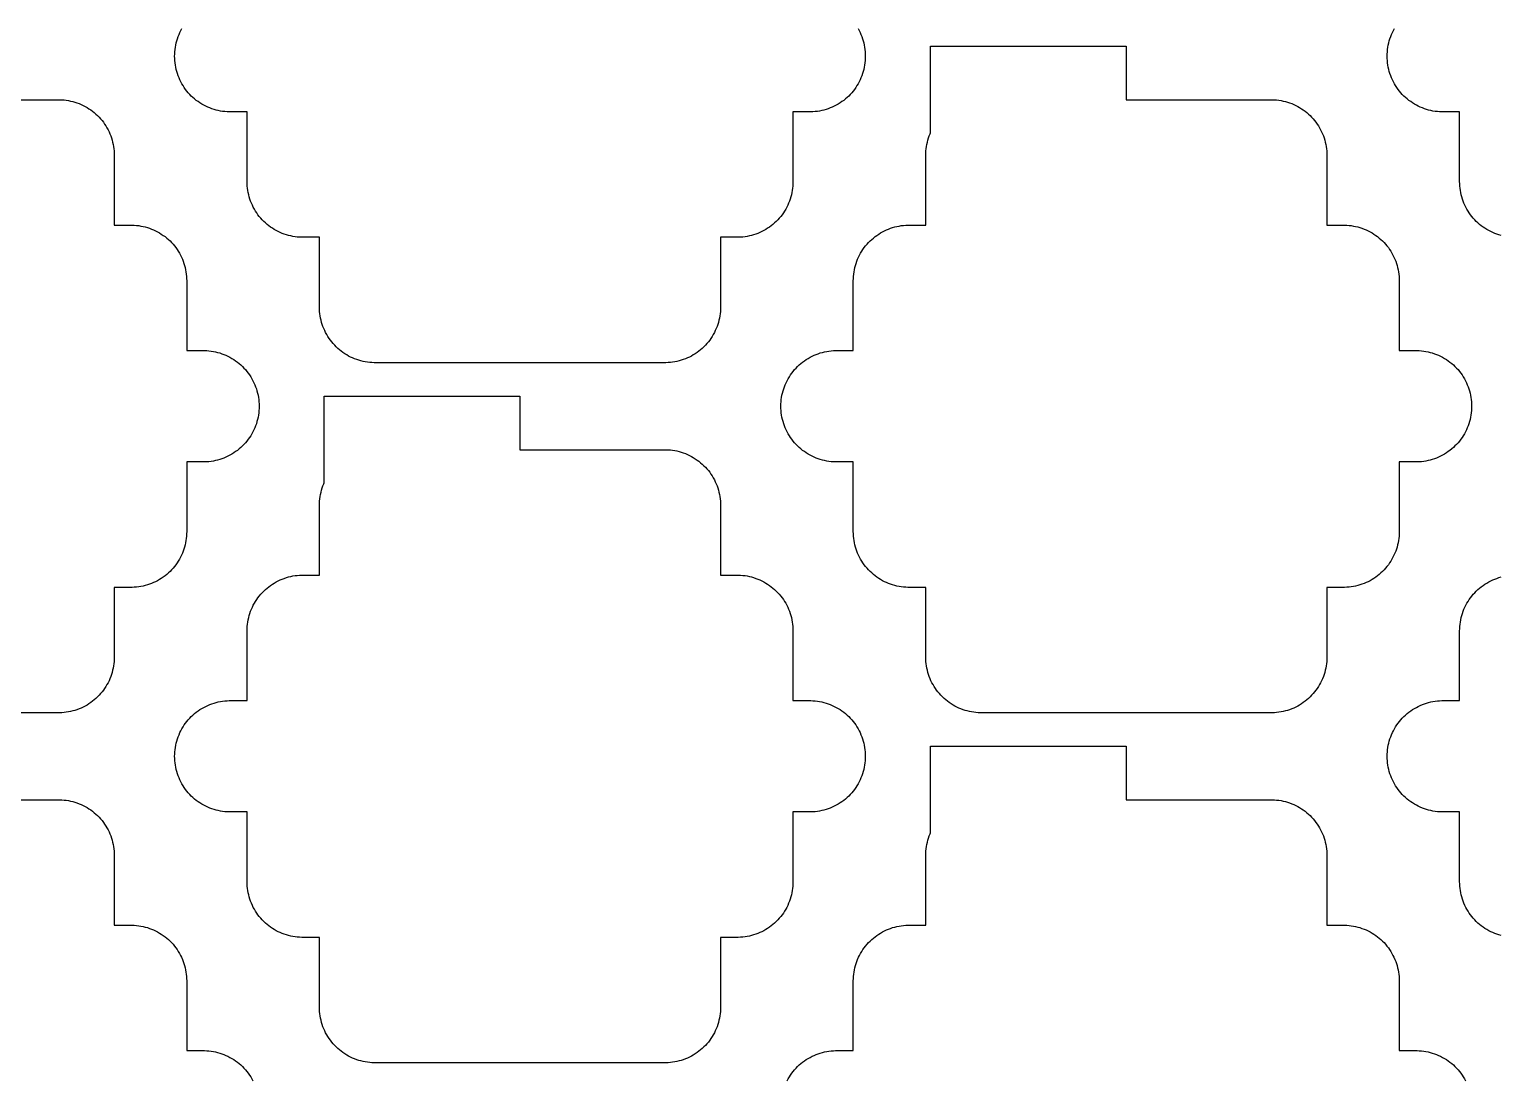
# Model space of a CAD drawing. Extents: x -49 to 54, y -38 to 38.
# Drawn here: x -23.45 to -10.25, y -20.18 to -10.76 of the extents above; entities that cross this region are included whole.
import ezdxf

# ---------------------------------------------------------------- set-up
doc = ezdxf.new("R2010")
doc.units = 0
doc.layers.add('CONDUCTIVE_LAYER_BACK_LAYER', color=2, linetype='CONTINUOUS')

msp = doc.modelspace()

# ---------------------------------------------------------------- linework, layer by layer
at = {"layer": 'CONDUCTIVE_LAYER_BACK_LAYER'}
for points in [[(-16.012, -10.749), (-16.002, -10.767), (-15.994, -10.785), (-15.986, -10.803), (-15.978, -10.821), (-15.972, -10.84), (-15.966, -10.859), (-15.961, -10.878), (-15.956, -10.898), (-15.953, -10.917), (-15.95, -10.937), (-15.948, -10.957), (-15.947, -10.977), (-15.947, -10.997), (-15.947, -11.016), (-15.948, -11.036), (-15.95, -11.056), (-15.953, -11.076), (-15.956, -11.095), (-15.961, -11.115), (-15.966, -11.134), (-15.972, -11.153), (-15.978, -11.172), (-15.986, -11.19), (-15.994, -11.208), (-16.002, -11.226), (-16.012, -11.244), (-16.022, -11.261), (-16.033, -11.277), (-16.044, -11.294), (-16.056, -11.309), (-16.069, -11.325), (-16.083, -11.339), (-16.096, -11.354), (-16.111, -11.367), (-16.126, -11.38), (-16.141, -11.393), (-16.157, -11.404), (-16.174, -11.416), (-16.191, -11.426), (-16.208, -11.436), (-16.226, -11.445), (-16.244, -11.454), (-16.262, -11.461), (-16.281, -11.468), (-16.3, -11.474), (-16.319, -11.48), (-16.338, -11.485), (-16.358, -11.489), (-16.377, -11.492), (-16.397, -11.494), (-16.417, -11.496), (-16.437, -11.496), (-16.597, -11.496), (-16.597, -12.122), (-16.597, -12.142), (-16.598, -12.162), (-16.6, -12.182), (-16.603, -12.202), (-16.606, -12.221), (-16.611, -12.241), (-16.616, -12.26), (-16.622, -12.279), (-16.628, -12.297), (-16.636, -12.316), (-16.644, -12.334), (-16.652, -12.352), (-16.662, -12.369), (-16.672, -12.387), (-16.683, -12.403), (-16.694, -12.419), (-16.706, -12.435), (-16.719, -12.45), (-16.733, -12.465), (-16.746, -12.479), (-16.761, -12.493), (-16.776, -12.506), (-16.791, -12.519), (-16.807, -12.53), (-16.824, -12.541), (-16.841, -12.552), (-16.858, -12.562), (-16.876, -12.571), (-16.894, -12.579), (-16.912, -12.587), (-16.931, -12.594), (-16.95, -12.6), (-16.969, -12.606), (-16.988, -12.61), (-17.008, -12.614), (-17.027, -12.618), (-17.047, -12.62), (-17.067, -12.621), (-17.087, -12.622), (-17.247, -12.622), (-17.247, -13.248), (-17.247, -13.268), (-17.248, -13.288), (-17.25, -13.308), (-17.253, -13.327), (-17.256, -13.347), (-17.261, -13.366), (-17.266, -13.386), (-17.272, -13.405), (-17.278, -13.423), (-17.286, -13.442), (-17.294, -13.46), (-17.302, -13.478), (-17.312, -13.495), (-17.322, -13.512), (-17.333, -13.529), (-17.344, -13.545), (-17.356, -13.561), (-17.369, -13.576), (-17.383, -13.591), (-17.396, -13.605), (-17.411, -13.619), (-17.426, -13.632), (-17.441, -13.644), (-17.457, -13.656), (-17.474, -13.667), (-17.491, -13.678), (-17.508, -13.688), (-17.526, -13.697), (-17.544, -13.705), (-17.562, -13.713), (-17.581, -13.72), (-17.6, -13.726), (-17.619, -13.732), (-17.638, -13.736), (-17.658, -13.74), (-17.677, -13.743), (-17.697, -13.746), (-17.717, -13.747), (-17.737, -13.748), (-20.356, -13.748), (-20.376, -13.747), (-20.396, -13.746), (-20.416, -13.743), (-20.436, -13.74), (-20.455, -13.736), (-20.474, -13.732), (-20.493, -13.726), (-20.512, -13.72), (-20.531, -13.713), (-20.549, -13.705), (-20.567, -13.697), (-20.585, -13.688), (-20.602, -13.678), (-20.619, -13.667), (-20.636, -13.656), (-20.652, -13.644), (-20.667, -13.632), (-20.682, -13.619), (-20.697, -13.605), (-20.71, -13.591), (-20.724, -13.576), (-20.737, -13.561), (-20.749, -13.545), (-20.76, -13.529), (-20.771, -13.512), (-20.781, -13.495), (-20.791, -13.478), (-20.799, -13.46), (-20.807, -13.442), (-20.815, -13.423), (-20.821, -13.405), (-20.827, -13.386), (-20.832, -13.366), (-20.837, -13.347), (-20.84, -13.327), (-20.843, -13.308), (-20.845, -13.288), (-20.846, -13.268), (-20.847, -13.248), (-20.847, -12.622), (-21.006, -12.622), (-21.026, -12.621), (-21.046, -12.62), (-21.066, -12.618), (-21.086, -12.614), (-21.105, -12.61), (-21.124, -12.606), (-21.143, -12.6), (-21.162, -12.594), (-21.181, -12.587), (-21.199, -12.579), (-21.217, -12.571), (-21.235, -12.562), (-21.252, -12.552), (-21.269, -12.541), (-21.286, -12.53), (-21.302, -12.519), (-21.317, -12.506), (-21.332, -12.493), (-21.347, -12.479), (-21.36, -12.465), (-21.374, -12.45), (-21.387, -12.435), (-21.399, -12.419), (-21.41, -12.403), (-21.421, -12.387), (-21.431, -12.369), (-21.441, -12.352), (-21.449, -12.334), (-21.457, -12.316), (-21.465, -12.297), (-21.471, -12.279), (-21.477, -12.26), (-21.482, -12.241), (-21.487, -12.221), (-21.49, -12.202), (-21.493, -12.182), (-21.495, -12.162), (-21.496, -12.142), (-21.497, -12.122), (-21.497, -11.496), (-21.656, -11.496), (-21.676, -11.496), (-21.696, -11.494), (-21.716, -11.492), (-21.736, -11.489), (-21.755, -11.485), (-21.774, -11.48), (-21.793, -11.474), (-21.812, -11.468), (-21.831, -11.461), (-21.849, -11.454), (-21.867, -11.445), (-21.885, -11.436), (-21.902, -11.426), (-21.919, -11.416), (-21.936, -11.404), (-21.952, -11.393), (-21.967, -11.38), (-21.982, -11.367), (-21.997, -11.354), (-22.01, -11.339), (-22.024, -11.325), (-22.037, -11.309), (-22.049, -11.294), (-22.06, -11.277), (-22.071, -11.261), (-22.081, -11.244), (-22.091, -11.226), (-22.099, -11.208), (-22.107, -11.19), (-22.115, -11.172), (-22.121, -11.153), (-22.127, -11.134), (-22.132, -11.115), (-22.137, -11.095), (-22.14, -11.076), (-22.143, -11.056), (-22.145, -11.036), (-22.146, -11.016), (-22.147, -10.997), (-22.146, -10.977), (-22.145, -10.957), (-22.143, -10.937), (-22.14, -10.917), (-22.137, -10.898), (-22.132, -10.878), (-22.127, -10.859), (-22.121, -10.84), (-22.115, -10.821), (-22.107, -10.803), (-22.099, -10.785), (-22.091, -10.767), (-22.081, -10.749)], [(-10.241, -12.606), (-10.26, -12.6), (-10.279, -12.594), (-10.297, -12.587), (-10.316, -12.579), (-10.334, -12.571), (-10.351, -12.562), (-10.369, -12.552), (-10.385, -12.541), (-10.402, -12.53), (-10.418, -12.519), (-10.433, -12.506), (-10.448, -12.493), (-10.463, -12.479), (-10.477, -12.465), (-10.49, -12.45), (-10.503, -12.435), (-10.515, -12.419), (-10.526, -12.403), (-10.537, -12.387), (-10.547, -12.369), (-10.557, -12.352), (-10.566, -12.334), (-10.574, -12.316), (-10.581, -12.297), (-10.588, -12.279), (-10.594, -12.26), (-10.599, -12.241), (-10.603, -12.221), (-10.606, -12.202), (-10.609, -12.182), (-10.611, -12.162), (-10.612, -12.142), (-10.613, -12.122), (-10.613, -11.496), (-10.773, -11.496), (-10.793, -11.496), (-10.812, -11.494), (-10.832, -11.492), (-10.852, -11.489), (-10.871, -11.485), (-10.891, -11.48), (-10.91, -11.474), (-10.929, -11.468), (-10.947, -11.461), (-10.966, -11.454), (-10.984, -11.445), (-11.001, -11.436), (-11.019, -11.426), (-11.035, -11.416), (-11.052, -11.404), (-11.068, -11.393), (-11.083, -11.38), (-11.098, -11.367), (-11.113, -11.354), (-11.127, -11.339), (-11.14, -11.325), (-11.153, -11.309), (-11.165, -11.294), (-11.176, -11.277), (-11.187, -11.261), (-11.197, -11.244), (-11.207, -11.226), (-11.216, -11.208), (-11.224, -11.19), (-11.231, -11.172), (-11.238, -11.153), (-11.244, -11.134), (-11.249, -11.115), (-11.253, -11.095), (-11.256, -11.076), (-11.259, -11.056), (-11.261, -11.036), (-11.262, -11.016), (-11.263, -10.997), (-11.262, -10.977), (-11.261, -10.957), (-11.259, -10.937), (-11.256, -10.917), (-11.253, -10.898), (-11.249, -10.878), (-11.244, -10.859), (-11.238, -10.84), (-11.231, -10.821), (-11.224, -10.803), (-11.216, -10.785), (-11.207, -10.767), (-11.197, -10.749)], [(-24.488, -11.387), (-23.178, -11.387), (-23.159, -11.388), (-23.139, -11.389), (-23.119, -11.392), (-23.099, -11.395), (-23.08, -11.399), (-23.061, -11.403), (-23.041, -11.409), (-23.023, -11.415), (-23.004, -11.422), (-22.986, -11.43), (-22.968, -11.438), (-22.95, -11.447), (-22.933, -11.457), (-22.916, -11.468), (-22.899, -11.479), (-22.883, -11.491), (-22.868, -11.503), (-22.853, -11.516), (-22.838, -11.53), (-22.824, -11.544), (-22.811, -11.559), (-22.798, -11.574), (-22.786, -11.59), (-22.775, -11.606), (-22.764, -11.622), (-22.754, -11.64), (-22.744, -11.657), (-22.735, -11.675), (-22.727, -11.693), (-22.72, -11.712), (-22.713, -11.73), (-22.708, -11.749), (-22.703, -11.769), (-22.698, -11.788), (-22.695, -11.807), (-22.692, -11.827), (-22.69, -11.847), (-22.689, -11.867), (-22.688, -11.887), (-22.688, -12.513), (-22.528, -12.513), (-22.509, -12.513), (-22.489, -12.515), (-22.469, -12.517), (-22.449, -12.521), (-22.43, -12.524), (-22.411, -12.529), (-22.391, -12.535), (-22.373, -12.541), (-22.354, -12.548), (-22.336, -12.555), (-22.318, -12.564), (-22.3, -12.573), (-22.283, -12.583), (-22.266, -12.593), (-22.249, -12.605), (-22.233, -12.616), (-22.218, -12.629), (-22.203, -12.642), (-22.188, -12.655), (-22.174, -12.67), (-22.161, -12.684), (-22.148, -12.7), (-22.136, -12.715), (-22.125, -12.732), (-22.114, -12.748), (-22.104, -12.765), (-22.094, -12.783), (-22.085, -12.801), (-22.077, -12.819), (-22.07, -12.837), (-22.063, -12.856), (-22.058, -12.875), (-22.053, -12.894), (-22.048, -12.914), (-22.045, -12.933), (-22.042, -12.953), (-22.04, -12.973), (-22.039, -12.993), (-22.038, -13.013), (-22.038, -13.638), (-21.878, -13.638), (-21.859, -13.639), (-21.839, -13.641), (-21.819, -13.643), (-21.799, -13.646), (-21.78, -13.65), (-21.761, -13.655), (-21.741, -13.66), (-21.723, -13.667), (-21.704, -13.674), (-21.686, -13.681), (-21.668, -13.69), (-21.65, -13.699), (-21.633, -13.709), (-21.616, -13.719), (-21.599, -13.73), (-21.583, -13.742), (-21.568, -13.755), (-21.553, -13.768), (-21.538, -13.781), (-21.524, -13.796), (-21.511, -13.81), (-21.498, -13.826), (-21.486, -13.841), (-21.475, -13.857), (-21.464, -13.874), (-21.454, -13.891), (-21.444, -13.909), (-21.435, -13.927), (-21.427, -13.945), (-21.42, -13.963), (-21.413, -13.982), (-21.408, -14.001), (-21.403, -14.02), (-21.398, -14.04), (-21.395, -14.059), (-21.392, -14.079), (-21.39, -14.099), (-21.389, -14.118), (-21.388, -14.138), (-21.389, -14.158), (-21.39, -14.178), (-21.392, -14.198), (-21.395, -14.218), (-21.398, -14.237), (-21.403, -14.257), (-21.408, -14.276), (-21.413, -14.295), (-21.42, -14.314), (-21.427, -14.332), (-21.435, -14.35), (-21.444, -14.368), (-21.454, -14.385), (-21.464, -14.403), (-21.475, -14.419), (-21.486, -14.435), (-21.498, -14.451), (-21.511, -14.466), (-21.524, -14.481), (-21.538, -14.495), (-21.553, -14.509), (-21.568, -14.522), (-21.583, -14.535), (-21.599, -14.546), (-21.616, -14.558), (-21.633, -14.568), (-21.65, -14.578), (-21.668, -14.587), (-21.686, -14.595), (-21.704, -14.603), (-21.723, -14.61), (-21.741, -14.616), (-21.761, -14.622), (-21.78, -14.626), (-21.799, -14.63), (-21.819, -14.634), (-21.839, -14.636), (-21.859, -14.637), (-21.878, -14.638), (-22.038, -14.638), (-22.038, -15.264), (-22.039, -15.284), (-22.04, -15.304), (-22.042, -15.324), (-22.045, -15.343), (-22.048, -15.363), (-22.053, -15.382), (-22.058, -15.402), (-22.063, -15.421), (-22.07, -15.439), (-22.077, -15.458), (-22.085, -15.476), (-22.094, -15.494), (-22.104, -15.511), (-22.114, -15.528), (-22.125, -15.545), (-22.136, -15.561), (-22.148, -15.577), (-22.161, -15.592), (-22.174, -15.607), (-22.188, -15.621), (-22.203, -15.635), (-22.218, -15.648), (-22.233, -15.66), (-22.249, -15.672), (-22.266, -15.683), (-22.283, -15.694), (-22.3, -15.704), (-22.318, -15.713), (-22.336, -15.721), (-22.354, -15.729), (-22.373, -15.736), (-22.391, -15.742), (-22.411, -15.748), (-22.43, -15.752), (-22.449, -15.756), (-22.469, -15.759), (-22.489, -15.762), (-22.509, -15.763), (-22.528, -15.764), (-22.688, -15.764), (-22.688, -16.39), (-22.689, -16.41), (-22.69, -16.43), (-22.692, -16.45), (-22.695, -16.469), (-22.698, -16.489), (-22.703, -16.508), (-22.708, -16.527), (-22.713, -16.546), (-22.72, -16.565), (-22.727, -16.584), (-22.735, -16.602), (-22.744, -16.62), (-22.754, -16.637), (-22.764, -16.654), (-22.775, -16.671), (-22.786, -16.687), (-22.798, -16.703), (-22.811, -16.718), (-22.824, -16.733), (-22.838, -16.747), (-22.853, -16.761), (-22.868, -16.774), (-22.883, -16.786), (-22.899, -16.798), (-22.916, -16.809), (-22.933, -16.82), (-22.95, -16.83), (-22.968, -16.839), (-22.986, -16.847), (-23.004, -16.855), (-23.023, -16.862), (-23.041, -16.868), (-23.061, -16.873), (-23.08, -16.878), (-23.099, -16.882), (-23.119, -16.885), (-23.139, -16.888), (-23.159, -16.889), (-23.178, -16.89), (-25.798, -16.89)], [(-10.241, -18.889), (-10.26, -18.884), (-10.279, -18.878), (-10.297, -18.871), (-10.316, -18.863), (-10.334, -18.855), (-10.351, -18.846), (-10.369, -18.836), (-10.385, -18.825), (-10.402, -18.814), (-10.418, -18.802), (-10.433, -18.79), (-10.448, -18.777), (-10.463, -18.763), (-10.477, -18.749), (-10.49, -18.734), (-10.503, -18.719), (-10.515, -18.703), (-10.526, -18.687), (-10.537, -18.67), (-10.547, -18.653), (-10.557, -18.636), (-10.566, -18.618), (-10.574, -18.6), (-10.581, -18.581), (-10.588, -18.562), (-10.594, -18.543), (-10.599, -18.524), (-10.603, -18.505), (-10.606, -18.485), (-10.609, -18.466), (-10.611, -18.446), (-10.612, -18.426), (-10.613, -18.406), (-10.613, -17.78), (-10.773, -17.78), (-10.793, -17.779), (-10.812, -17.778), (-10.832, -17.775), (-10.852, -17.772), (-10.871, -17.768), (-10.891, -17.764), (-10.91, -17.758), (-10.929, -17.752), (-10.947, -17.745), (-10.966, -17.737), (-10.984, -17.729), (-11.001, -17.72), (-11.019, -17.71), (-11.035, -17.699), (-11.052, -17.688), (-11.068, -17.676), (-11.083, -17.664), (-11.098, -17.651), (-11.113, -17.637), (-11.127, -17.623), (-11.14, -17.608), (-11.153, -17.593), (-11.165, -17.577), (-11.176, -17.561), (-11.187, -17.544), (-11.197, -17.527), (-11.207, -17.51), (-11.216, -17.492), (-11.224, -17.474), (-11.231, -17.455), (-11.238, -17.437), (-11.244, -17.418), (-11.249, -17.398), (-11.253, -17.379), (-11.256, -17.359), (-11.259, -17.34), (-11.261, -17.32), (-11.262, -17.3), (-11.263, -17.28), (-11.262, -17.26), (-11.261, -17.24), (-11.259, -17.221), (-11.256, -17.201), (-11.253, -17.181), (-11.249, -17.162), (-11.244, -17.143), (-11.238, -17.124), (-11.231, -17.105), (-11.224, -17.087), (-11.216, -17.068), (-11.207, -17.051), (-11.197, -17.033), (-11.187, -17.016), (-11.176, -16.999), (-11.165, -16.983), (-11.153, -16.967), (-11.14, -16.952), (-11.127, -16.937), (-11.113, -16.923), (-11.098, -16.91), (-11.083, -16.896), (-11.068, -16.884), (-11.052, -16.872), (-11.035, -16.861), (-11.019, -16.851), (-11.001, -16.841), (-10.984, -16.832), (-10.966, -16.823), (-10.947, -16.815), (-10.929, -16.809), (-10.91, -16.802), (-10.891, -16.797), (-10.871, -16.792), (-10.852, -16.788), (-10.832, -16.785), (-10.812, -16.783), (-10.793, -16.781), (-10.773, -16.78), (-10.613, -16.78), (-10.613, -16.154), (-10.612, -16.135), (-10.611, -16.115), (-10.609, -16.095), (-10.606, -16.075), (-10.603, -16.056), (-10.599, -16.036), (-10.594, -16.017), (-10.588, -15.998), (-10.581, -15.979), (-10.574, -15.961), (-10.566, -15.943), (-10.557, -15.925), (-10.547, -15.907), (-10.537, -15.89), (-10.526, -15.874), (-10.515, -15.857), (-10.503, -15.842), (-10.49, -15.826), (-10.477, -15.812), (-10.463, -15.797), (-10.448, -15.784), (-10.433, -15.771), (-10.418, -15.758), (-10.402, -15.746), (-10.385, -15.735), (-10.369, -15.725), (-10.351, -15.715), (-10.334, -15.706), (-10.316, -15.697), (-10.297, -15.69), (-10.279, -15.683), (-10.26, -15.676), (-10.241, -15.671)], [(-16.649, -20.192), (-16.639, -20.175), (-16.629, -20.158), (-16.618, -20.141), (-16.607, -20.125), (-16.595, -20.109), (-16.582, -20.094), (-16.569, -20.079), (-16.555, -20.065), (-16.54, -20.051), (-16.525, -20.038), (-16.51, -20.026), (-16.494, -20.014), (-16.477, -20.003), (-16.46, -19.992), (-16.443, -19.983), (-16.425, -19.973), (-16.407, -19.965), (-16.389, -19.957), (-16.37, -19.95), (-16.352, -19.944), (-16.332, -19.939), (-16.313, -19.934), (-16.294, -19.93), (-16.274, -19.927), (-16.254, -19.925), (-16.234, -19.923), (-16.215, -19.922), (-16.055, -19.922), (-16.055, -19.296), (-16.054, -19.276), (-16.053, -19.257), (-16.051, -19.237), (-16.048, -19.217), (-16.045, -19.197), (-16.04, -19.178), (-16.035, -19.159), (-16.03, -19.14), (-16.023, -19.121), (-16.016, -19.103), (-16.008, -19.084), (-15.999, -19.067), (-15.989, -19.049), (-15.979, -19.032), (-15.968, -19.015), (-15.957, -18.999), (-15.945, -18.983), (-15.932, -18.968), (-15.919, -18.953), (-15.905, -18.939), (-15.89, -18.926), (-15.875, -18.913), (-15.86, -18.9), (-15.844, -18.888), (-15.827, -18.877), (-15.81, -18.867), (-15.793, -18.857), (-15.775, -18.848), (-15.757, -18.839), (-15.739, -18.832), (-15.72, -18.825), (-15.702, -18.818), (-15.682, -18.813), (-15.663, -18.808), (-15.644, -18.804), (-15.624, -18.801), (-15.604, -18.799), (-15.584, -18.797), (-15.565, -18.796), (-15.405, -18.796), (-15.405, -18.17), (-15.404, -18.151), (-15.403, -18.131), (-15.401, -18.111), (-15.398, -18.091), (-15.395, -18.072), (-15.39, -18.052), (-15.385, -18.033), (-15.38, -18.014), (-15.373, -17.995), (-15.366, -17.977), (-15.362, -17.968), (-15.362, -17.19), (-13.605, -17.19), (-13.605, -17.671), (-12.295, -17.671), (-12.275, -17.671), (-12.255, -17.673), (-12.235, -17.675), (-12.216, -17.678), (-12.196, -17.682), (-12.177, -17.687), (-12.158, -17.692), (-12.139, -17.699), (-12.12, -17.706), (-12.102, -17.713), (-12.084, -17.722), (-12.066, -17.731), (-12.049, -17.741), (-12.032, -17.751), (-12.016, -17.762), (-12, -17.774), (-11.984, -17.787), (-11.969, -17.8), (-11.955, -17.813), (-11.941, -17.828), (-11.927, -17.842), (-11.915, -17.858), (-11.902, -17.873), (-11.891, -17.89), (-11.88, -17.906), (-11.87, -17.923), (-11.861, -17.941), (-11.852, -17.959), (-11.844, -17.977), (-11.836, -17.995), (-11.83, -18.014), (-11.824, -18.033), (-11.819, -18.052), (-11.814, -18.072), (-11.811, -18.091), (-11.808, -18.111), (-11.806, -18.131), (-11.805, -18.151), (-11.805, -18.17), (-11.805, -18.796), (-11.645, -18.796), (-11.625, -18.797), (-11.605, -18.799), (-11.585, -18.801), (-11.566, -18.804), (-11.546, -18.808), (-11.527, -18.813), (-11.508, -18.818), (-11.489, -18.825), (-11.47, -18.832), (-11.452, -18.839), (-11.434, -18.848), (-11.416, -18.857), (-11.399, -18.867), (-11.382, -18.877), (-11.366, -18.888), (-11.35, -18.9), (-11.334, -18.913), (-11.319, -18.926), (-11.305, -18.939), (-11.291, -18.953), (-11.277, -18.968), (-11.265, -18.983), (-11.252, -18.999), (-11.241, -19.015), (-11.23, -19.032), (-11.22, -19.049), (-11.211, -19.067), (-11.202, -19.084), (-11.194, -19.103), (-11.186, -19.121), (-11.18, -19.14), (-11.174, -19.159), (-11.169, -19.178), (-11.164, -19.197), (-11.161, -19.217), (-11.158, -19.237), (-11.156, -19.257), (-11.155, -19.276), (-11.155, -19.296), (-11.155, -19.922), (-10.995, -19.922), (-10.975, -19.923), (-10.955, -19.925), (-10.935, -19.927), (-10.916, -19.93), (-10.896, -19.934), (-10.877, -19.939), (-10.858, -19.944), (-10.839, -19.95), (-10.82, -19.957), (-10.802, -19.965), (-10.784, -19.973), (-10.766, -19.983), (-10.749, -19.992), (-10.732, -20.003), (-10.716, -20.014), (-10.7, -20.026), (-10.684, -20.038), (-10.669, -20.051), (-10.655, -20.065), (-10.641, -20.079), (-10.627, -20.094), (-10.615, -20.109), (-10.602, -20.125), (-10.591, -20.141), (-10.58, -20.158), (-10.57, -20.175), (-10.561, -20.192)], [(-24.488, -17.671), (-23.178, -17.671), (-23.159, -17.671), (-23.139, -17.673), (-23.119, -17.675), (-23.099, -17.678), (-23.08, -17.682), (-23.061, -17.687), (-23.041, -17.692), (-23.023, -17.699), (-23.004, -17.706), (-22.986, -17.713), (-22.968, -17.722), (-22.95, -17.731), (-22.933, -17.741), (-22.916, -17.751), (-22.899, -17.762), (-22.883, -17.774), (-22.868, -17.787), (-22.853, -17.8), (-22.838, -17.813), (-22.824, -17.828), (-22.811, -17.842), (-22.798, -17.858), (-22.786, -17.873), (-22.775, -17.89), (-22.764, -17.906), (-22.754, -17.923), (-22.744, -17.941), (-22.735, -17.959), (-22.727, -17.977), (-22.72, -17.995), (-22.713, -18.014), (-22.708, -18.033), (-22.703, -18.052), (-22.698, -18.072), (-22.695, -18.091), (-22.692, -18.111), (-22.69, -18.131), (-22.689, -18.151), (-22.688, -18.17), (-22.688, -18.796), (-22.528, -18.796), (-22.509, -18.797), (-22.489, -18.799), (-22.469, -18.801), (-22.449, -18.804), (-22.43, -18.808), (-22.411, -18.813), (-22.391, -18.818), (-22.373, -18.825), (-22.354, -18.832), (-22.336, -18.839), (-22.318, -18.848), (-22.3, -18.857), (-22.283, -18.867), (-22.266, -18.877), (-22.249, -18.888), (-22.233, -18.9), (-22.218, -18.913), (-22.203, -18.926), (-22.188, -18.939), (-22.174, -18.953), (-22.161, -18.968), (-22.148, -18.983), (-22.136, -18.999), (-22.125, -19.015), (-22.114, -19.032), (-22.104, -19.049), (-22.094, -19.067), (-22.085, -19.084), (-22.077, -19.103), (-22.07, -19.121), (-22.063, -19.14), (-22.058, -19.159), (-22.053, -19.178), (-22.048, -19.197), (-22.045, -19.217), (-22.042, -19.237), (-22.04, -19.257), (-22.039, -19.276), (-22.038, -19.296), (-22.038, -19.922), (-21.878, -19.922), (-21.859, -19.923), (-21.839, -19.925), (-21.819, -19.927), (-21.799, -19.93), (-21.78, -19.934), (-21.761, -19.939), (-21.741, -19.944), (-21.723, -19.95), (-21.704, -19.957), (-21.686, -19.965), (-21.668, -19.973), (-21.65, -19.983), (-21.633, -19.992), (-21.616, -20.003), (-21.599, -20.014), (-21.583, -20.026), (-21.568, -20.038), (-21.553, -20.051), (-21.538, -20.065), (-21.524, -20.079), (-21.511, -20.094), (-21.498, -20.109), (-21.486, -20.125), (-21.475, -20.141), (-21.464, -20.158), (-21.454, -20.175), (-21.444, -20.192)]]:
    msp.add_lwpolyline(points, dxfattribs=at)
for points in [[(-11.805, -16.39), (-11.805, -16.41), (-11.806, -16.43), (-11.808, -16.45), (-11.811, -16.469), (-11.814, -16.489), (-11.819, -16.508), (-11.824, -16.527), (-11.83, -16.546), (-11.836, -16.565), (-11.844, -16.584), (-11.852, -16.602), (-11.861, -16.62), (-11.87, -16.637), (-11.88, -16.654), (-11.891, -16.671), (-11.902, -16.687), (-11.915, -16.703), (-11.927, -16.718), (-11.941, -16.733), (-11.955, -16.747), (-11.969, -16.761), (-11.984, -16.774), (-12, -16.786), (-12.016, -16.798), (-12.032, -16.809), (-12.049, -16.82), (-12.066, -16.83), (-12.084, -16.839), (-12.102, -16.847), (-12.12, -16.855), (-12.139, -16.862), (-12.158, -16.868), (-12.177, -16.873), (-12.196, -16.878), (-12.216, -16.882), (-12.235, -16.885), (-12.255, -16.888), (-12.275, -16.889), (-12.295, -16.89), (-14.915, -16.89), (-14.934, -16.889), (-14.954, -16.888), (-14.974, -16.885), (-14.994, -16.882), (-15.013, -16.878), (-15.032, -16.873), (-15.052, -16.868), (-15.07, -16.862), (-15.089, -16.855), (-15.107, -16.847), (-15.125, -16.839), (-15.143, -16.83), (-15.16, -16.82), (-15.177, -16.809), (-15.194, -16.798), (-15.21, -16.786), (-15.225, -16.774), (-15.24, -16.761), (-15.255, -16.747), (-15.269, -16.733), (-15.282, -16.718), (-15.295, -16.703), (-15.307, -16.687), (-15.318, -16.671), (-15.329, -16.654), (-15.339, -16.637), (-15.349, -16.62), (-15.358, -16.602), (-15.366, -16.584), (-15.373, -16.565), (-15.38, -16.546), (-15.385, -16.527), (-15.39, -16.508), (-15.395, -16.489), (-15.398, -16.469), (-15.401, -16.45), (-15.403, -16.43), (-15.404, -16.41), (-15.405, -16.39), (-15.405, -15.764), (-15.565, -15.764), (-15.584, -15.763), (-15.604, -15.762), (-15.624, -15.759), (-15.644, -15.756), (-15.663, -15.752), (-15.682, -15.748), (-15.702, -15.742), (-15.72, -15.736), (-15.739, -15.729), (-15.757, -15.721), (-15.775, -15.713), (-15.793, -15.704), (-15.81, -15.694), (-15.827, -15.683), (-15.844, -15.672), (-15.86, -15.66), (-15.875, -15.648), (-15.89, -15.635), (-15.905, -15.621), (-15.919, -15.607), (-15.932, -15.592), (-15.945, -15.577), (-15.957, -15.561), (-15.968, -15.545), (-15.979, -15.528), (-15.989, -15.511), (-15.999, -15.494), (-16.008, -15.476), (-16.016, -15.458), (-16.023, -15.439), (-16.03, -15.421), (-16.035, -15.402), (-16.04, -15.382), (-16.045, -15.363), (-16.048, -15.343), (-16.051, -15.324), (-16.053, -15.304), (-16.054, -15.284), (-16.055, -15.264), (-16.055, -14.638), (-16.215, -14.638), (-16.234, -14.637), (-16.254, -14.636), (-16.274, -14.634), (-16.294, -14.63), (-16.313, -14.626), (-16.332, -14.622), (-16.352, -14.616), (-16.37, -14.61), (-16.389, -14.603), (-16.407, -14.595), (-16.425, -14.587), (-16.443, -14.578), (-16.46, -14.568), (-16.477, -14.558), (-16.494, -14.546), (-16.51, -14.535), (-16.525, -14.522), (-16.54, -14.509), (-16.555, -14.495), (-16.569, -14.481), (-16.582, -14.466), (-16.595, -14.451), (-16.607, -14.435), (-16.618, -14.419), (-16.629, -14.403), (-16.639, -14.385), (-16.649, -14.368), (-16.658, -14.35), (-16.666, -14.332), (-16.673, -14.314), (-16.68, -14.295), (-16.685, -14.276), (-16.69, -14.257), (-16.695, -14.237), (-16.698, -14.218), (-16.701, -14.198), (-16.703, -14.178), (-16.704, -14.158), (-16.705, -14.138), (-16.704, -14.118), (-16.703, -14.099), (-16.701, -14.079), (-16.698, -14.059), (-16.695, -14.04), (-16.69, -14.02), (-16.685, -14.001), (-16.68, -13.982), (-16.673, -13.963), (-16.666, -13.945), (-16.658, -13.927), (-16.649, -13.909), (-16.639, -13.891), (-16.629, -13.874), (-16.618, -13.857), (-16.607, -13.841), (-16.595, -13.826), (-16.582, -13.81), (-16.569, -13.796), (-16.555, -13.781), (-16.54, -13.768), (-16.525, -13.755), (-16.51, -13.742), (-16.494, -13.73), (-16.477, -13.719), (-16.46, -13.709), (-16.443, -13.699), (-16.425, -13.69), (-16.407, -13.681), (-16.389, -13.674), (-16.37, -13.667), (-16.352, -13.66), (-16.332, -13.655), (-16.313, -13.65), (-16.294, -13.646), (-16.274, -13.643), (-16.254, -13.641), (-16.234, -13.639), (-16.215, -13.638), (-16.055, -13.638), (-16.055, -13.013), (-16.054, -12.993), (-16.053, -12.973), (-16.051, -12.953), (-16.048, -12.933), (-16.045, -12.914), (-16.04, -12.894), (-16.035, -12.875), (-16.03, -12.856), (-16.023, -12.837), (-16.016, -12.819), (-16.008, -12.801), (-15.999, -12.783), (-15.989, -12.765), (-15.979, -12.748), (-15.968, -12.732), (-15.957, -12.715), (-15.945, -12.7), (-15.932, -12.684), (-15.919, -12.67), (-15.905, -12.655), (-15.89, -12.642), (-15.875, -12.629), (-15.86, -12.616), (-15.844, -12.605), (-15.827, -12.593), (-15.81, -12.583), (-15.793, -12.573), (-15.775, -12.564), (-15.757, -12.555), (-15.739, -12.548), (-15.72, -12.541), (-15.702, -12.535), (-15.682, -12.529), (-15.663, -12.524), (-15.644, -12.521), (-15.624, -12.517), (-15.604, -12.515), (-15.584, -12.513), (-15.565, -12.513), (-15.405, -12.513), (-15.405, -11.887), (-15.404, -11.867), (-15.403, -11.847), (-15.401, -11.827), (-15.398, -11.807), (-15.395, -11.788), (-15.39, -11.769), (-15.385, -11.749), (-15.38, -11.73), (-15.373, -11.712), (-15.366, -11.693), (-15.362, -11.684), (-15.362, -10.906), (-13.605, -10.906), (-13.605, -11.387), (-12.295, -11.387), (-12.275, -11.388), (-12.255, -11.389), (-12.235, -11.392), (-12.216, -11.395), (-12.196, -11.399), (-12.177, -11.403), (-12.158, -11.409), (-12.139, -11.415), (-12.12, -11.422), (-12.102, -11.43), (-12.084, -11.438), (-12.066, -11.447), (-12.049, -11.457), (-12.032, -11.468), (-12.016, -11.479), (-12, -11.491), (-11.984, -11.503), (-11.969, -11.516), (-11.955, -11.53), (-11.941, -11.544), (-11.927, -11.559), (-11.915, -11.574), (-11.902, -11.59), (-11.891, -11.606), (-11.88, -11.622), (-11.87, -11.64), (-11.861, -11.657), (-11.852, -11.675), (-11.844, -11.693), (-11.836, -11.712), (-11.83, -11.73), (-11.824, -11.749), (-11.819, -11.769), (-11.814, -11.788), (-11.811, -11.807), (-11.808, -11.827), (-11.806, -11.847), (-11.805, -11.867), (-11.805, -11.887), (-11.805, -12.513), (-11.645, -12.513), (-11.625, -12.513), (-11.605, -12.515), (-11.585, -12.517), (-11.566, -12.521), (-11.546, -12.524), (-11.527, -12.529), (-11.508, -12.535), (-11.489, -12.541), (-11.47, -12.548), (-11.452, -12.555), (-11.434, -12.564), (-11.416, -12.573), (-11.399, -12.583), (-11.382, -12.593), (-11.366, -12.605), (-11.35, -12.616), (-11.334, -12.629), (-11.319, -12.642), (-11.305, -12.655), (-11.291, -12.67), (-11.277, -12.684), (-11.265, -12.7), (-11.252, -12.715), (-11.241, -12.732), (-11.23, -12.748), (-11.22, -12.765), (-11.211, -12.783), (-11.202, -12.801), (-11.194, -12.819), (-11.186, -12.837), (-11.18, -12.856), (-11.174, -12.875), (-11.169, -12.894), (-11.164, -12.914), (-11.161, -12.933), (-11.158, -12.953), (-11.156, -12.973), (-11.155, -12.993), (-11.155, -13.013), (-11.155, -13.638), (-10.995, -13.638), (-10.975, -13.639), (-10.955, -13.641), (-10.935, -13.643), (-10.916, -13.646), (-10.896, -13.65), (-10.877, -13.655), (-10.858, -13.66), (-10.839, -13.667), (-10.82, -13.674), (-10.802, -13.681), (-10.784, -13.69), (-10.766, -13.699), (-10.749, -13.709), (-10.732, -13.719), (-10.716, -13.73), (-10.7, -13.742), (-10.684, -13.755), (-10.669, -13.768), (-10.655, -13.781), (-10.641, -13.796), (-10.627, -13.81), (-10.615, -13.826), (-10.602, -13.841), (-10.591, -13.857), (-10.58, -13.874), (-10.57, -13.891), (-10.561, -13.909), (-10.552, -13.927), (-10.544, -13.945), (-10.536, -13.963), (-10.53, -13.982), (-10.524, -14.001), (-10.519, -14.02), (-10.514, -14.04), (-10.511, -14.059), (-10.508, -14.079), (-10.506, -14.099), (-10.505, -14.118), (-10.505, -14.138), (-10.505, -14.158), (-10.506, -14.178), (-10.508, -14.198), (-10.511, -14.218), (-10.514, -14.237), (-10.519, -14.257), (-10.524, -14.276), (-10.53, -14.295), (-10.536, -14.314), (-10.544, -14.332), (-10.552, -14.35), (-10.561, -14.368), (-10.57, -14.385), (-10.58, -14.403), (-10.591, -14.419), (-10.602, -14.435), (-10.615, -14.451), (-10.627, -14.466), (-10.641, -14.481), (-10.655, -14.495), (-10.669, -14.509), (-10.684, -14.522), (-10.7, -14.535), (-10.716, -14.546), (-10.732, -14.558), (-10.749, -14.568), (-10.766, -14.578), (-10.784, -14.587), (-10.802, -14.595), (-10.82, -14.603), (-10.839, -14.61), (-10.858, -14.616), (-10.877, -14.622), (-10.896, -14.626), (-10.916, -14.63), (-10.935, -14.634), (-10.955, -14.636), (-10.975, -14.637), (-10.995, -14.638), (-11.155, -14.638), (-11.155, -15.264), (-11.155, -15.284), (-11.156, -15.304), (-11.158, -15.324), (-11.161, -15.343), (-11.164, -15.363), (-11.169, -15.382), (-11.174, -15.402), (-11.18, -15.421), (-11.186, -15.439), (-11.194, -15.458), (-11.202, -15.476), (-11.211, -15.494), (-11.22, -15.511), (-11.23, -15.528), (-11.241, -15.545), (-11.252, -15.561), (-11.265, -15.577), (-11.277, -15.592), (-11.291, -15.607), (-11.305, -15.621), (-11.319, -15.635), (-11.334, -15.648), (-11.35, -15.66), (-11.366, -15.672), (-11.382, -15.683), (-11.399, -15.694), (-11.416, -15.704), (-11.434, -15.713), (-11.452, -15.721), (-11.47, -15.729), (-11.489, -15.736), (-11.508, -15.742), (-11.527, -15.748), (-11.546, -15.752), (-11.566, -15.756), (-11.585, -15.759), (-11.605, -15.762), (-11.625, -15.763), (-11.645, -15.764), (-11.805, -15.764)], [(-17.247, -19.532), (-17.247, -19.552), (-17.248, -19.572), (-17.25, -19.591), (-17.253, -19.611), (-17.256, -19.631), (-17.261, -19.65), (-17.266, -19.669), (-17.272, -19.688), (-17.278, -19.707), (-17.286, -19.726), (-17.294, -19.744), (-17.302, -19.762), (-17.312, -19.779), (-17.322, -19.796), (-17.333, -19.813), (-17.344, -19.829), (-17.356, -19.845), (-17.369, -19.86), (-17.383, -19.875), (-17.396, -19.889), (-17.411, -19.903), (-17.426, -19.916), (-17.441, -19.928), (-17.457, -19.94), (-17.474, -19.951), (-17.491, -19.962), (-17.508, -19.971), (-17.526, -19.981), (-17.544, -19.989), (-17.562, -19.997), (-17.581, -20.004), (-17.6, -20.01), (-17.619, -20.015), (-17.638, -20.02), (-17.658, -20.024), (-17.677, -20.027), (-17.697, -20.029), (-17.717, -20.031), (-17.737, -20.032), (-20.356, -20.032), (-20.376, -20.031), (-20.396, -20.029), (-20.416, -20.027), (-20.436, -20.024), (-20.455, -20.02), (-20.474, -20.015), (-20.493, -20.01), (-20.512, -20.004), (-20.531, -19.997), (-20.549, -19.989), (-20.567, -19.981), (-20.585, -19.971), (-20.602, -19.962), (-20.619, -19.951), (-20.636, -19.94), (-20.652, -19.928), (-20.667, -19.916), (-20.682, -19.903), (-20.697, -19.889), (-20.71, -19.875), (-20.724, -19.86), (-20.737, -19.845), (-20.749, -19.829), (-20.76, -19.813), (-20.771, -19.796), (-20.781, -19.779), (-20.791, -19.762), (-20.799, -19.744), (-20.807, -19.726), (-20.815, -19.707), (-20.821, -19.688), (-20.827, -19.669), (-20.832, -19.65), (-20.837, -19.631), (-20.84, -19.611), (-20.843, -19.591), (-20.845, -19.572), (-20.846, -19.552), (-20.847, -19.532), (-20.847, -18.906), (-21.006, -18.906), (-21.026, -18.905), (-21.046, -18.904), (-21.066, -18.901), (-21.086, -18.898), (-21.105, -18.894), (-21.124, -18.889), (-21.143, -18.884), (-21.162, -18.878), (-21.181, -18.871), (-21.199, -18.863), (-21.217, -18.855), (-21.235, -18.846), (-21.252, -18.836), (-21.269, -18.825), (-21.286, -18.814), (-21.302, -18.802), (-21.317, -18.79), (-21.332, -18.777), (-21.347, -18.763), (-21.36, -18.749), (-21.374, -18.734), (-21.387, -18.719), (-21.399, -18.703), (-21.41, -18.687), (-21.421, -18.67), (-21.431, -18.653), (-21.441, -18.636), (-21.449, -18.618), (-21.457, -18.6), (-21.465, -18.581), (-21.471, -18.562), (-21.477, -18.543), (-21.482, -18.524), (-21.487, -18.505), (-21.49, -18.485), (-21.493, -18.466), (-21.495, -18.446), (-21.496, -18.426), (-21.497, -18.406), (-21.497, -17.78), (-21.656, -17.78), (-21.676, -17.779), (-21.696, -17.778), (-21.716, -17.775), (-21.736, -17.772), (-21.755, -17.768), (-21.774, -17.764), (-21.793, -17.758), (-21.812, -17.752), (-21.831, -17.745), (-21.849, -17.737), (-21.867, -17.729), (-21.885, -17.72), (-21.902, -17.71), (-21.919, -17.699), (-21.936, -17.688), (-21.952, -17.676), (-21.967, -17.664), (-21.982, -17.651), (-21.997, -17.637), (-22.01, -17.623), (-22.024, -17.608), (-22.037, -17.593), (-22.049, -17.577), (-22.06, -17.561), (-22.071, -17.544), (-22.081, -17.527), (-22.091, -17.51), (-22.099, -17.492), (-22.107, -17.474), (-22.115, -17.455), (-22.121, -17.437), (-22.127, -17.418), (-22.132, -17.398), (-22.137, -17.379), (-22.14, -17.359), (-22.143, -17.34), (-22.145, -17.32), (-22.146, -17.3), (-22.147, -17.28), (-22.146, -17.26), (-22.145, -17.24), (-22.143, -17.221), (-22.14, -17.201), (-22.137, -17.181), (-22.132, -17.162), (-22.127, -17.143), (-22.121, -17.124), (-22.115, -17.105), (-22.107, -17.087), (-22.099, -17.068), (-22.091, -17.051), (-22.081, -17.033), (-22.071, -17.016), (-22.06, -16.999), (-22.049, -16.983), (-22.037, -16.967), (-22.024, -16.952), (-22.01, -16.937), (-21.997, -16.923), (-21.982, -16.91), (-21.967, -16.896), (-21.952, -16.884), (-21.936, -16.872), (-21.919, -16.861), (-21.902, -16.851), (-21.885, -16.841), (-21.867, -16.832), (-21.849, -16.823), (-21.831, -16.815), (-21.812, -16.809), (-21.793, -16.802), (-21.774, -16.797), (-21.755, -16.792), (-21.736, -16.788), (-21.716, -16.785), (-21.696, -16.783), (-21.676, -16.781), (-21.656, -16.78), (-21.497, -16.78), (-21.497, -16.154), (-21.496, -16.135), (-21.495, -16.115), (-21.493, -16.095), (-21.49, -16.075), (-21.487, -16.056), (-21.482, -16.036), (-21.477, -16.017), (-21.471, -15.998), (-21.465, -15.979), (-21.457, -15.961), (-21.449, -15.943), (-21.441, -15.925), (-21.431, -15.907), (-21.421, -15.89), (-21.41, -15.874), (-21.399, -15.857), (-21.387, -15.842), (-21.374, -15.826), (-21.36, -15.812), (-21.347, -15.797), (-21.332, -15.784), (-21.317, -15.771), (-21.302, -15.758), (-21.286, -15.746), (-21.269, -15.735), (-21.252, -15.725), (-21.235, -15.715), (-21.217, -15.706), (-21.199, -15.697), (-21.181, -15.69), (-21.162, -15.683), (-21.143, -15.676), (-21.124, -15.671), (-21.105, -15.666), (-21.086, -15.662), (-21.066, -15.659), (-21.046, -15.657), (-21.026, -15.655), (-21.006, -15.654), (-20.847, -15.654), (-20.847, -15.029), (-20.846, -15.009), (-20.845, -14.989), (-20.843, -14.969), (-20.84, -14.949), (-20.837, -14.93), (-20.832, -14.91), (-20.827, -14.891), (-20.821, -14.872), (-20.815, -14.853), (-20.807, -14.835), (-20.803, -14.826), (-20.803, -14.048), (-19.047, -14.048), (-19.047, -14.529), (-17.737, -14.529), (-17.717, -14.529), (-17.697, -14.531), (-17.677, -14.533), (-17.658, -14.537), (-17.638, -14.54), (-17.619, -14.545), (-17.6, -14.551), (-17.581, -14.557), (-17.562, -14.564), (-17.544, -14.572), (-17.526, -14.58), (-17.508, -14.589), (-17.491, -14.599), (-17.474, -14.609), (-17.457, -14.621), (-17.441, -14.632), (-17.426, -14.645), (-17.411, -14.658), (-17.396, -14.672), (-17.383, -14.686), (-17.369, -14.7), (-17.356, -14.716), (-17.344, -14.731), (-17.333, -14.748), (-17.322, -14.764), (-17.312, -14.781), (-17.302, -14.799), (-17.294, -14.817), (-17.286, -14.835), (-17.278, -14.853), (-17.272, -14.872), (-17.266, -14.891), (-17.261, -14.91), (-17.256, -14.93), (-17.253, -14.949), (-17.25, -14.969), (-17.248, -14.989), (-17.247, -15.009), (-17.247, -15.029), (-17.247, -15.654), (-17.087, -15.654), (-17.067, -15.655), (-17.047, -15.657), (-17.027, -15.659), (-17.008, -15.662), (-16.988, -15.666), (-16.969, -15.671), (-16.95, -15.676), (-16.931, -15.683), (-16.912, -15.69), (-16.894, -15.697), (-16.876, -15.706), (-16.858, -15.715), (-16.841, -15.725), (-16.824, -15.735), (-16.807, -15.746), (-16.791, -15.758), (-16.776, -15.771), (-16.761, -15.784), (-16.746, -15.797), (-16.733, -15.812), (-16.719, -15.826), (-16.706, -15.842), (-16.694, -15.857), (-16.683, -15.874), (-16.672, -15.89), (-16.662, -15.907), (-16.652, -15.925), (-16.644, -15.943), (-16.636, -15.961), (-16.628, -15.979), (-16.622, -15.998), (-16.616, -16.017), (-16.611, -16.036), (-16.606, -16.056), (-16.603, -16.075), (-16.6, -16.095), (-16.598, -16.115), (-16.597, -16.135), (-16.597, -16.154), (-16.597, -16.78), (-16.437, -16.78), (-16.417, -16.781), (-16.397, -16.783), (-16.377, -16.785), (-16.358, -16.788), (-16.338, -16.792), (-16.319, -16.797), (-16.3, -16.802), (-16.281, -16.809), (-16.262, -16.815), (-16.244, -16.823), (-16.226, -16.832), (-16.208, -16.841), (-16.191, -16.851), (-16.174, -16.861), (-16.157, -16.872), (-16.141, -16.884), (-16.126, -16.896), (-16.111, -16.91), (-16.096, -16.923), (-16.083, -16.937), (-16.069, -16.952), (-16.056, -16.967), (-16.044, -16.983), (-16.033, -16.999), (-16.022, -17.016), (-16.012, -17.033), (-16.002, -17.051), (-15.994, -17.068), (-15.986, -17.087), (-15.978, -17.105), (-15.972, -17.124), (-15.966, -17.143), (-15.961, -17.162), (-15.956, -17.181), (-15.953, -17.201), (-15.95, -17.221), (-15.948, -17.24), (-15.947, -17.26), (-15.947, -17.28), (-15.947, -17.3), (-15.948, -17.32), (-15.95, -17.34), (-15.953, -17.359), (-15.956, -17.379), (-15.961, -17.398), (-15.966, -17.418), (-15.972, -17.437), (-15.978, -17.455), (-15.986, -17.474), (-15.994, -17.492), (-16.002, -17.51), (-16.012, -17.527), (-16.022, -17.544), (-16.033, -17.561), (-16.044, -17.577), (-16.056, -17.593), (-16.069, -17.608), (-16.083, -17.623), (-16.096, -17.637), (-16.111, -17.651), (-16.126, -17.664), (-16.141, -17.676), (-16.157, -17.688), (-16.174, -17.699), (-16.191, -17.71), (-16.208, -17.72), (-16.226, -17.729), (-16.244, -17.737), (-16.262, -17.745), (-16.281, -17.752), (-16.3, -17.758), (-16.319, -17.764), (-16.338, -17.768), (-16.358, -17.772), (-16.377, -17.775), (-16.397, -17.778), (-16.417, -17.779), (-16.437, -17.78), (-16.597, -17.78), (-16.597, -18.406), (-16.597, -18.426), (-16.598, -18.446), (-16.6, -18.466), (-16.603, -18.485), (-16.606, -18.505), (-16.611, -18.524), (-16.616, -18.543), (-16.622, -18.562), (-16.628, -18.581), (-16.636, -18.6), (-16.644, -18.618), (-16.652, -18.636), (-16.662, -18.653), (-16.672, -18.67), (-16.683, -18.687), (-16.694, -18.703), (-16.706, -18.719), (-16.719, -18.734), (-16.733, -18.749), (-16.746, -18.763), (-16.761, -18.777), (-16.776, -18.79), (-16.791, -18.802), (-16.807, -18.814), (-16.824, -18.825), (-16.841, -18.836), (-16.858, -18.846), (-16.876, -18.855), (-16.894, -18.863), (-16.912, -18.871), (-16.931, -18.878), (-16.95, -18.884), (-16.969, -18.889), (-16.988, -18.894), (-17.008, -18.898), (-17.027, -18.901), (-17.047, -18.904), (-17.067, -18.905), (-17.087, -18.906), (-17.247, -18.906)]]:
    msp.add_lwpolyline(points, close=True, dxfattribs=at)

doc.saveas('drawing.dxf')
